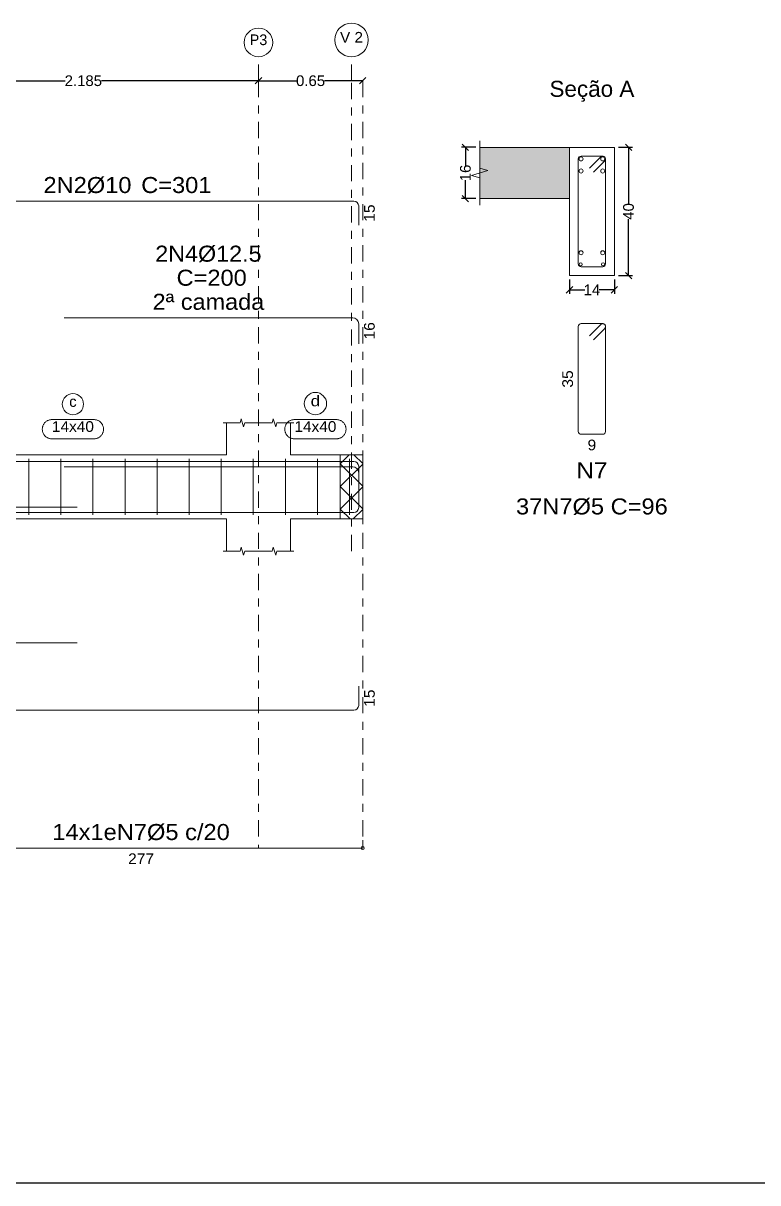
# Model space of a CAD drawing. Header units: centimetres. Extents: x 3194 to 3278, y -951 to -517.
# Drawn here: x 3237.95 to 3247.11, y -745.28 to -730.81 of the extents above; entities that cross this region are included whole.
import ezdxf
from ezdxf.enums import TextEntityAlignment as Align

# ---------------------------------------------------------------- set-up
doc = ezdxf.new("R2010")
doc.units = ezdxf.units.CM
doc.linetypes.add('CYPE_RAYAPUNTO', pattern=[0.4125, 0.2025, -0.105, 0, -0.105])
for name, color, linetype, lineweight in [('ARM_LONGITUDINAL_Ø10', 33, 'Continuous', 9), ('ARM_LONGITUDINAL_Ø12_5', 34, 'Continuous', 9), ('ARM_TRANSVERSAL_Ø5', 120, 'Continuous', 9), ('ELE_ARM_TRANS_TXT_EST', 7, 'Continuous', 9), ('ELE_CONT_NOS', 7, 'Continuous', 9), ('ELE_CONT_VIG_CONCRETO', 7, 'Continuous', 9), ('ELE_COT_COMPRIMENTO_PROJETADO', 8, 'Continuous', 0), ('ELE_COT_COT_ANCORAGENS', 8, 'Continuous', 0), ('ELE_COT_COT_EST', 8, 'Continuous', 0), ('ELE_COT_COT_LIN_APOIOS', 8, 'CYPE_RAYAPUNTO', 0), ('ELE_COT_TEXTOS_ESTRIBOS', 8, 'Continuous', 0), ('ELE_REF_COT_LIN_AUX_COTA', 8, 'CYPE_RAYAPUNTO', 9), ('ELE_REF_REF_NOME', 8, 'Continuous', 9), ('ELE_REF_REF_REFERENCIA', 8, 'Continuous', 9), ('ELE_REF_TEXTO_REF_NOME', 8, 'Continuous', 9), ('ELE_REF_TEXTO_REF_REFERENCIA', 8, 'Continuous', 9), ('POR_ARM_LONG_ARM_TEXTOS', 7, 'Continuous', 9), ('POR_ARM_LONG_TXT_COMP', 7, 'Continuous', 9), ('POR_ARM_LONG_TXT_IND_LAYER_ARM_LONG', 7, 'Continuous', 9), ('SEC_CONT_LAJES_CORTE', 8, 'Continuous', 9), ('SEC_CONT_VIG_CONCRETO_CORTE', 7, 'Continuous', 9), ('SEC_COTAS_SEC_DIM_VIGA', 8, 'Continuous', 0), ('SEC_COTAS_TEXTOS_DETALHE_ESTRIBOS', 8, 'Continuous', 0), ('SEC_REF_TXT_NOMES', 2, 'Continuous', 9), ('SEC_REF_TXT_POSICOES_ARM_ESTRIBOS', 7, 'Continuous', 9)]:
    doc.layers.add(name, color=color, linetype=linetype, lineweight=lineweight)
doc.styles.add('CYPETXT', font='arial.ttf', dxfattribs={"height": 0.2})
doc.styles.add('CYPETXT_0.2', font='arial.ttf', dxfattribs={"height": 0.133333})
doc.dimstyles.new('cype_oblique', dxfattribs={"dimtxt": 0.18, "dimasz": 0.18, "dimexe": 0.05, "dimexo": 0.05, "dimgap": 0, "dimtad": 0, "dimdec": 4, "dimzin": 0, "dimdsep": 46, "dimtxsty": 'CYPETXT_0.2', "dimblk": 'OBLIQUE', "dimtsz": 0.04, "dimcen": 0.09, "dimadec": 0, "dimazin": 0, "dimtfac": 1, "dimtdec": 4, "dimtofl": 0, "dimtmove": 2, "dimatfit": 3, "dimfxl": 1, "dimtolj": 1, "dimtzin": 0, "dimarcsym": 0})

# ---------------------------------------------------------------- blocks, each defined once
blk = doc.blocks.new('*D1485')
at = {"layer": 'Defpoints', "color": 0, "transparency": 16777216}
for p in [(3244.762, -733.961), (3245.322, -733.961), (3245.322, -734.139)]:
    blk.add_point(p, dxfattribs=at)
at = {"layer": 'SEC_COTAS_SEC_DIM_VIGA', "color": 0, "lineweight": -2, "transparency": 16777216}
for p, q in [((3244.722, -734.179), (3244.802, -734.099)), ((3244.762, -734.011), (3244.762, -734.189)), ((3245.282, -734.179), (3245.362, -734.099)), ((3245.322, -734.011), (3245.322, -734.189)), ((3244.762, -734.139), (3244.953, -734.139)), ((3245.322, -734.139), (3245.131, -734.139))]:
    blk.add_line(p, q, dxfattribs=at)
at = {"layer": 'SEC_COTAS_SEC_DIM_VIGA', "color": 0, "transparency": 16777216, "insert": (3245.042, -734.139), "char_height": 0.1333, "attachment_point": 5, "style": 'CYPETXT_0.2'}
blk.add_mtext('\\A1;14', dxfattribs=at)
blk = doc.blocks.new('_OBLIQUE')
at = {"color": 0, "linetype": 'ByBlock'}
blk.add_line((-0.5, -0.5), (0.5, 0.5), dxfattribs=at)
blk = doc.blocks.new('*D1486')
at = {"layer": 'Defpoints', "color": 0, "transparency": 16777216}
for p in [(3243.464, -732.361), (3243.642, -732.361), (3243.642, -733.001)]:
    blk.add_point(p, dxfattribs=at)
at = {"layer": 'SEC_COTAS_SEC_DIM_VIGA', "color": 0, "lineweight": -2, "transparency": 16777216}
for p, q in [((3243.592, -732.361), (3243.414, -732.361)), ((3243.504, -732.401), (3243.424, -732.321)), ((3243.464, -732.361), (3243.464, -732.592)), ((3243.464, -733.001), (3243.464, -732.771)), ((3243.504, -733.041), (3243.424, -732.961)), ((3243.592, -733.001), (3243.414, -733.001))]:
    blk.add_line(p, q, dxfattribs=at)
at = {"layer": 'SEC_COTAS_SEC_DIM_VIGA', "color": 0, "transparency": 16777216, "insert": (3243.464, -732.681), "char_height": 0.1333, "attachment_point": 5, "rotation": 90, "style": 'CYPETXT_0.2'}
blk.add_mtext('\\A1;16', dxfattribs=at)
blk = doc.blocks.new('*D1487')
at = {"layer": 'Defpoints', "color": 0, "transparency": 16777216}
for p in [(3245.322, -732.361), (3245.499, -732.361), (3245.322, -733.961)]:
    blk.add_point(p, dxfattribs=at)
at = {"layer": 'SEC_COTAS_SEC_DIM_VIGA', "color": 0, "lineweight": -2, "transparency": 16777216}
for p, q in [((3245.372, -732.361), (3245.549, -732.361)), ((3245.539, -732.401), (3245.459, -732.321)), ((3245.499, -732.361), (3245.499, -733.063)), ((3245.499, -733.961), (3245.499, -733.259)), ((3245.372, -733.961), (3245.549, -733.961)), ((3245.539, -734.001), (3245.459, -733.921))]:
    blk.add_line(p, q, dxfattribs=at)
at = {"layer": 'SEC_COTAS_SEC_DIM_VIGA', "color": 0, "transparency": 16777216, "insert": (3245.499, -733.161), "char_height": 0.1333, "attachment_point": 5, "rotation": 90, "style": 'CYPETXT_0.2'}
blk.add_mtext('\\A1;40', dxfattribs=at)
blk = doc.blocks.new('*D1493')
at = {"layer": 'Defpoints', "color": 0, "transparency": 16777216}
for p in [(3236.512, -731.531), (3236.512, -731.531), (3240.882, -731.531)]:
    blk.add_point(p, dxfattribs=at)
at = {"layer": 'ELE_COT_COMPRIMENTO_PROJETADO', "color": 0, "lineweight": -2, "transparency": 16777216}
for p, q in [((3236.472, -731.571), (3236.552, -731.491)), ((3240.842, -731.571), (3240.922, -731.491)), ((3236.512, -731.531), (3238.471, -731.531)), ((3240.882, -731.531), (3238.924, -731.531))]:
    blk.add_line(p, q, dxfattribs=at)
at = {"layer": 'ELE_COT_COMPRIMENTO_PROJETADO', "color": 0, "transparency": 16777216, "insert": (3238.697, -731.531), "char_height": 0.1333, "attachment_point": 5, "style": 'CYPETXT_0.2'}
blk.add_mtext('\\A1;2.185', dxfattribs=at)
blk = doc.blocks.new('*D1494')
at = {"layer": 'Defpoints', "color": 0, "transparency": 16777216}
for p in [(3240.882, -731.531), (3240.882, -731.531), (3242.182, -731.531)]:
    blk.add_point(p, dxfattribs=at)
at = {"layer": 'ELE_COT_COMPRIMENTO_PROJETADO', "color": 0, "lineweight": -2, "transparency": 16777216}
for p, q in [((3240.842, -731.571), (3240.922, -731.491)), ((3242.142, -731.571), (3242.222, -731.491)), ((3240.882, -731.531), (3241.359, -731.531)), ((3242.182, -731.531), (3241.706, -731.531))]:
    blk.add_line(p, q, dxfattribs=at)
at = {"layer": 'ELE_COT_COMPRIMENTO_PROJETADO', "color": 0, "transparency": 16777216, "insert": (3241.532, -731.531), "char_height": 0.1333, "attachment_point": 5, "style": 'CYPETXT_0.2'}
blk.add_mtext('\\A1;0.65', dxfattribs=at)

msp = doc.modelspace()

# ---------------------------------------------------------------- hatches: boundary and pattern name
at = {"layer": 'SEC_CONT_LAJES_CORTE', "true_color": 0xdad7d3}
msp.add_hatch(color=254, dxfattribs=at).paths.add_polyline_path([(3243.64168, -733.00145), (3244.76168, -733.00145), (3244.76168, -732.36145), (3243.64168, -732.36145)])

# ---------------------------------------------------------------- linework, layer by layer
msp.add_line((3196.8194, -745.27835), (3259.9194, -745.27835))
at = {"layer": 'ARM_LONGITUDINAL_Ø10'}
for points in [[(3242.13234, -733.33145), (3242.13234, -733.09145), (3242.12778, -733.06849), (3242.11477, -733.04902), (3242.09531, -733.03601), (3242.07234, -733.03145), (3236.42211, -733.03145)], [(3242.13234, -736.57945), (3242.13234, -736.33945), (3242.12778, -736.31649), (3242.11477, -736.29702), (3242.09531, -736.28401), (3242.07234, -736.27945), (3236.42211, -736.27945)], [(3242.13234, -736.61545), (3242.13234, -736.85545), (3242.12778, -736.87841), (3242.11477, -736.89787), (3242.09531, -736.91088), (3242.07234, -736.91545), (3227.38211, -736.91545), (3227.35915, -736.91088), (3227.33968, -736.89787), (3227.32668, -736.87841), (3227.32211, -736.85545), (3227.32211, -736.61545)], [(3242.13234, -739.08245), (3242.13234, -739.32245), (3242.12778, -739.34541), (3242.11477, -739.36487), (3242.09531, -739.37788), (3242.07234, -739.38245), (3227.38211, -739.38245), (3227.35915, -739.37788), (3227.33968, -739.36487), (3227.32668, -739.34541), (3227.32211, -739.32245), (3227.32211, -739.08245)]]:
    msp.add_lwpolyline(points, dxfattribs=at)
for centre in [(3244.90168, -733.82145), (3245.18168, -733.82145)]:
    msp.add_circle(centre, 0.02, dxfattribs=at)
at = {"layer": 'ARM_LONGITUDINAL_Ø12_5'}
for points in [[(3242.13234, -734.81277), (3242.13234, -734.56277), (3242.12664, -734.53407), (3242.11038, -734.50974), (3242.08605, -734.49348), (3242.05734, -734.48777), (3238.45734, -734.48777)], [(3242.13234, -736.67045), (3242.13234, -736.42045), (3242.12664, -736.39175), (3242.11038, -736.36741), (3242.08605, -736.35116), (3242.05734, -736.34545), (3238.45734, -736.34545)], [(3233.32076, -736.84945), (3238.62076, -736.84945)], [(3233.32076, -738.54245), (3238.62076, -738.54245)]]:
    msp.add_lwpolyline(points, dxfattribs=at)
for centre in [(3244.90668, -732.50645), (3245.17668, -732.50645), (3244.90668, -732.65645), (3245.17668, -732.65645), (3244.90668, -733.67645), (3245.17668, -733.67645)]:
    msp.add_circle(centre, 0.025, dxfattribs=at)
at = {"layer": 'ARM_TRANSVERSAL_Ø5'}
for p, q in [((3238.01723, -736.24745), (3238.01723, -736.94745)), ((3238.41723, -736.24745), (3238.41723, -736.94745)), ((3238.81723, -736.24745), (3238.81723, -736.94745)), ((3239.21723, -736.24745), (3239.21723, -736.94745)), ((3239.61723, -736.24745), (3239.61723, -736.94745)), ((3240.01723, -736.24745), (3240.01723, -736.94745)), ((3240.41723, -736.24745), (3240.41723, -736.94745)), ((3240.81723, -736.24745), (3240.81723, -736.94745)), ((3241.21723, -736.24745), (3241.21723, -736.94745)), ((3241.61723, -736.24745), (3241.61723, -736.94745)), ((3242.01723, -736.24745), (3242.01723, -736.94745))]:
    msp.add_line(p, q, dxfattribs=at)
for points in [[(3245.06001, -732.67262), (3245.20143, -732.5312), (3245.20579, -732.52589), (3245.20902, -732.51984), (3245.21101, -732.51328), (3245.21168, -732.50645), (3245.21101, -732.49962), (3245.20902, -732.49305), (3245.20579, -732.487), (3245.20143, -732.4817), (3245.19613, -732.47735), (3245.19008, -732.47411), (3245.18351, -732.47212), (3245.17668, -732.47145), (3244.90668, -732.47145), (3244.89329, -732.47411), (3244.88194, -732.4817), (3244.87435, -732.49305), (3244.87168, -732.50645), (3244.87168, -733.81645), (3244.87435, -733.82984), (3244.88194, -733.8412), (3244.89329, -733.84878), (3244.90668, -733.85145), (3245.17668, -733.85145), (3245.19008, -733.84878), (3245.20143, -733.8412), (3245.20902, -733.82984), (3245.21168, -733.81645), (3245.21168, -732.50645), (3245.21101, -732.49962), (3245.20902, -732.49305), (3245.20579, -732.487), (3245.20143, -732.4817), (3245.19613, -732.47735), (3245.19008, -732.47411), (3245.18351, -732.47212), (3245.17668, -732.47145), (3245.16986, -732.47212), (3245.16329, -732.47411), (3245.15724, -732.47735), (3245.15194, -732.4817), (3245.01051, -732.62312)], [(3245.06001, -734.76195), (3245.20143, -734.62053), (3245.20579, -734.61523), (3245.20902, -734.60917), (3245.21101, -734.60261), (3245.21168, -734.59578), (3245.21101, -734.58895), (3245.20902, -734.58239), (3245.20579, -734.57634), (3245.20143, -734.57103), (3245.19613, -734.56668), (3245.19008, -734.56344), (3245.18351, -734.56145), (3245.17668, -734.56078), (3244.90668, -734.56078), (3244.89329, -734.56344), (3244.88194, -734.57103), (3244.87435, -734.58239), (3244.87168, -734.59578), (3244.87168, -735.90578), (3244.87435, -735.91917), (3244.88194, -735.93053), (3244.89329, -735.93812), (3244.90668, -735.94078), (3245.17668, -735.94078), (3245.19008, -735.93812), (3245.20143, -735.93053), (3245.20902, -735.91917), (3245.21168, -735.90578), (3245.21168, -734.59578), (3245.21101, -734.58895), (3245.20902, -734.58239), (3245.20579, -734.57634), (3245.20143, -734.57103), (3245.19613, -734.56668), (3245.19008, -734.56344), (3245.18351, -734.56145), (3245.17668, -734.56078), (3245.16986, -734.56145), (3245.16329, -734.56344), (3245.15724, -734.56668), (3245.15194, -734.57103), (3245.01051, -734.71245)]]:
    msp.add_lwpolyline(points, dxfattribs=at)
at = {"layer": 'ELE_CONT_NOS'}
for p, q in [((3240.48211, -736.19745), (3240.48211, -735.79745)), ((3241.28211, -736.19745), (3241.28211, -735.79745)), ((3242.18234, -736.19745), (3242.18234, -736.99745)), ((3240.48211, -736.99745), (3240.48211, -737.39745)), ((3241.28211, -736.99745), (3241.28211, -737.39745))]:
    msp.add_line(p, q, dxfattribs=at)
at = {"layer": 'ELE_CONT_NOS', "lineweight": 0}
for p, q in [((3241.90234, -736.30922), (3242.01412, -736.19745)), ((3242.18234, -736.30638), (3242.07341, -736.19745)), ((3242.18234, -736.58922), (3241.90234, -736.30922)), ((3241.90234, -736.59206), (3242.18234, -736.31206)), ((3242.18234, -736.87206), (3241.90234, -736.59206)), ((3241.90234, -736.87491), (3242.18234, -736.59491)), ((3242.02488, -736.99745), (3241.90234, -736.87491)), ((3242.06265, -736.99745), (3242.18234, -736.87775))]:
    msp.add_line(p, q, dxfattribs=at)
at = {"layer": 'ELE_CONT_NOS'}
for points in [[(3240.44211, -735.79745), (3240.65211, -735.79745), (3240.66711, -735.74745), (3240.69711, -735.84745), (3240.71211, -735.79745), (3240.92211, -735.79745)], [(3240.84211, -735.79745), (3241.05211, -735.79745), (3241.06711, -735.74745), (3241.09711, -735.84745), (3241.11211, -735.79745), (3241.32211, -735.79745)], [(3241.90234, -736.19745), (3242.18234, -736.19745)], [(3241.90234, -736.99745), (3242.18234, -736.99745)], [(3240.44211, -737.39745), (3240.65211, -737.39745), (3240.66711, -737.34745), (3240.69711, -737.44745), (3240.71211, -737.39745), (3240.92211, -737.39745)], [(3240.84211, -737.39745), (3241.05211, -737.39745), (3241.06711, -737.34745), (3241.09711, -737.44745), (3241.11211, -737.39745), (3241.32211, -737.39745)]]:
    msp.add_lwpolyline(points, dxfattribs=at)
at = {"layer": 'ELE_CONT_NOS', "lineweight": 0}
msp.add_lwpolyline([(3241.90234, -736.19745), (3241.90234, -736.99745), (3242.18234, -736.99745), (3242.18234, -736.19745), (3241.90234, -736.19745)], close=True, dxfattribs=at)
at = {"layer": 'ELE_CONT_VIG_CONCRETO'}
for p, q in [((3236.65211, -736.19745), (3240.48211, -736.19745)), ((3241.28211, -736.19745), (3241.90234, -736.19745)), ((3236.65211, -736.99745), (3240.48211, -736.99745)), ((3241.28211, -736.99745), (3241.90234, -736.99745))]:
    msp.add_line(p, q, dxfattribs=at)
at = {"layer": 'ELE_COT_COT_EST'}
msp.add_lwpolyline([(3236.65211, -741.10245), (3242.18234, -741.10245), (3242.18234, -741.00245)], dxfattribs=at)
msp.add_circle((3242.18234, -741.10245), 0.02, dxfattribs=at)
at = {"layer": 'ELE_COT_COT_LIN_APOIOS'}
for p, q in [((3240.88211, -731.53145), (3240.88211, -741.10245)), ((3242.18234, -731.53145), (3242.18234, -741.10245))]:
    msp.add_line(p, q, dxfattribs=at)
at = {"layer": 'ELE_REF_COT_LIN_AUX_COTA'}
for p, q in [((3240.88211, -731.53145), (3240.88211, -731.23145)), ((3242.04234, -731.53145), (3242.04234, -731.23145)), ((3242.04234, -737.39745), (3242.04234, -731.53145))]:
    msp.add_line(p, q, dxfattribs=at)
at = {"layer": 'ELE_REF_REF_NOME'}
for points in [[(3238.82911, -735.75745), (3238.83713, -735.75771), (3238.8451, -735.75852), (3238.85301, -735.75985), (3238.86081, -735.76171), (3238.86847, -735.76409), (3238.87596, -735.76697), (3238.88323, -735.77034), (3238.89026, -735.7742), (3238.89702, -735.77851), (3238.90348, -735.78327), (3238.9096, -735.78845), (3238.91537, -735.79402), (3238.92075, -735.79997), (3238.92572, -735.80627), (3238.93026, -735.81288), (3238.93434, -735.81978), (3238.93796, -735.82693), (3238.94109, -735.83432), (3238.94372, -735.84189), (3238.94584, -735.84963), (3238.94744, -735.85749), (3238.94851, -735.86544), (3238.94904, -735.87344), (3238.94904, -735.88146), (3238.94851, -735.88946), (3238.94744, -735.89741), (3238.94584, -735.90527), (3238.94372, -735.913), (3238.94109, -735.92058), (3238.93796, -735.92796), (3238.93434, -735.93512), (3238.93026, -735.94202), (3238.92572, -735.94863), (3238.92075, -735.95492), (3238.91537, -735.96087), (3238.9096, -735.96645), (3238.90348, -735.97162), (3238.89702, -735.97638), (3238.89026, -735.9807), (3238.88323, -735.98455), (3238.87596, -735.98792), (3238.86847, -735.99081), (3238.86081, -735.99318), (3238.85301, -735.99504), (3238.8451, -735.99638), (3238.83713, -735.99718), (3238.82911, -735.99745), (3238.30511, -735.99745), (3238.2971, -735.99718), (3238.28912, -735.99638), (3238.28121, -735.99504), (3238.27341, -735.99318), (3238.26575, -735.99081), (3238.25826, -735.98792), (3238.25099, -735.98455), (3238.24396, -735.9807), (3238.2372, -735.97638), (3238.23074, -735.97162), (3238.22462, -735.96645), (3238.21885, -735.96087), (3238.21347, -735.95492), (3238.2085, -735.94863), (3238.20396, -735.94202), (3238.19988, -735.93512), (3238.19626, -735.92796), (3238.19313, -735.92058), (3238.1905, -735.913), (3238.18838, -735.90527), (3238.18678, -735.89741), (3238.18571, -735.88946), (3238.18518, -735.88146), (3238.18518, -735.87344), (3238.18571, -735.86544), (3238.18678, -735.85749), (3238.18838, -735.84963), (3238.1905, -735.84189), (3238.19313, -735.83432), (3238.19626, -735.82693), (3238.19988, -735.81978), (3238.20396, -735.81288), (3238.2085, -735.80627), (3238.21347, -735.79997), (3238.21885, -735.79402), (3238.22462, -735.78845), (3238.23074, -735.78327), (3238.2372, -735.77851), (3238.24396, -735.7742), (3238.25099, -735.77034), (3238.25826, -735.76697), (3238.26575, -735.76409), (3238.27341, -735.76171), (3238.28121, -735.75985), (3238.28912, -735.75852), (3238.2971, -735.75771), (3238.30511, -735.75745), (3238.82911, -735.75745)], [(3241.85423, -735.75745), (3241.86224, -735.75771), (3241.87022, -735.75852), (3241.87813, -735.75985), (3241.88593, -735.76171), (3241.89359, -735.76409), (3241.90107, -735.76697), (3241.90835, -735.77034), (3241.91538, -735.7742), (3241.92214, -735.77851), (3241.9286, -735.78327), (3241.93472, -735.78845), (3241.94049, -735.79402), (3241.94587, -735.79997), (3241.95084, -735.80627), (3241.95537, -735.81288), (3241.95946, -735.81978), (3241.96308, -735.82693), (3241.96621, -735.83432), (3241.96884, -735.84189), (3241.97096, -735.84963), (3241.97256, -735.85749), (3241.97362, -735.86544), (3241.97416, -735.87344), (3241.97416, -735.88146), (3241.97362, -735.88946), (3241.97256, -735.89741), (3241.97096, -735.90527), (3241.96884, -735.913), (3241.96621, -735.92058), (3241.96308, -735.92796), (3241.95946, -735.93512), (3241.95537, -735.94202), (3241.95084, -735.94863), (3241.94587, -735.95492), (3241.94049, -735.96087), (3241.93472, -735.96645), (3241.9286, -735.97162), (3241.92214, -735.97638), (3241.91538, -735.9807), (3241.90835, -735.98455), (3241.90107, -735.98792), (3241.89359, -735.99081), (3241.88593, -735.99318), (3241.87813, -735.99504), (3241.87022, -735.99638), (3241.86224, -735.99718), (3241.85423, -735.99745), (3241.33023, -735.99745), (3241.32221, -735.99718), (3241.31423, -735.99638), (3241.30633, -735.99504), (3241.29852, -735.99318), (3241.29086, -735.99081), (3241.28338, -735.98792), (3241.27611, -735.98455), (3241.26907, -735.9807), (3241.26231, -735.97638), (3241.25586, -735.97162), (3241.24973, -735.96645), (3241.24397, -735.96087), (3241.23859, -735.95492), (3241.23362, -735.94863), (3241.22908, -735.94202), (3241.22499, -735.93512), (3241.22138, -735.92796), (3241.21825, -735.92058), (3241.21562, -735.913), (3241.2135, -735.90527), (3241.2119, -735.89741), (3241.21083, -735.88946), (3241.21029, -735.88146), (3241.21029, -735.87344), (3241.21083, -735.86544), (3241.2119, -735.85749), (3241.2135, -735.84963), (3241.21562, -735.84189), (3241.21825, -735.83432), (3241.22138, -735.82693), (3241.22499, -735.81978), (3241.22908, -735.81288), (3241.23362, -735.80627), (3241.23859, -735.79997), (3241.24397, -735.79402), (3241.24973, -735.78845), (3241.25586, -735.78327), (3241.26231, -735.77851), (3241.26907, -735.7742), (3241.27611, -735.77034), (3241.28338, -735.76697), (3241.29086, -735.76409), (3241.29852, -735.76171), (3241.30633, -735.75985), (3241.31423, -735.75852), (3241.32221, -735.75771), (3241.33023, -735.75745), (3241.85423, -735.75745)]]:
    msp.add_lwpolyline(points, close=True, dxfattribs=at)
for centre, radius in [((3238.56711, -735.56536), 0.13209), ((3241.59223, -735.55812), 0.13933)]:
    msp.add_circle(centre, radius, dxfattribs=at)
at = {"layer": 'ELE_REF_REF_REFERENCIA'}
for centre, radius in [((3240.88211, -731.05305), 0.17839), ((3242.04234, -731.02205), 0.2094)]:
    msp.add_circle(centre, radius, dxfattribs=at)
at = {"layer": 'SEC_CONT_LAJES_CORTE'}
for points in [[(3243.64168, -733.08145), (3243.64168, -732.74145), (3243.54168, -732.71145), (3243.74168, -732.65145), (3243.64168, -732.62145), (3243.64168, -732.28145)], [(3243.64168, -733.00145), (3244.76168, -733.00145), (3244.76168, -732.36145), (3243.64168, -732.36145)]]:
    msp.add_lwpolyline(points, dxfattribs=at)
at = {"layer": 'SEC_CONT_LAJES_CORTE', "color": 254, "true_color": 0xdad7d3}
msp.add_lwpolyline([(3243.64168, -733.00145), (3244.76168, -733.00145), (3244.76168, -732.36145), (3243.64168, -732.36145)], close=True, dxfattribs=at)
at = {"layer": 'SEC_CONT_VIG_CONCRETO_CORTE'}
msp.add_lwpolyline([(3245.32168, -732.36145), (3244.76168, -732.36145), (3244.76168, -733.96145), (3245.32168, -733.96145), (3245.32168, -732.36145)], close=True, dxfattribs=at)

# ---------------------------------------------------------------- texts
at = {"layer": 'ELE_ARM_TRANS_TXT_EST', "style": 'CYPETXT', "width": 1.055863}
msp.add_text('14x1eN7%%c5 c/20', height=0.2, dxfattribs=at).set_placement((3238.31023, -741.00245), (3240.52423, -741.00245), align=Align.FIT)
at = {"layer": 'ELE_COT_COT_ANCORAGENS', "style": 'CYPETXT', "width": 1.042546}
for s, p, p2 in [('15', (3242.33234, -733.28945), (3242.33234, -733.07345)), ('16', (3242.33234, -734.75827), (3242.33234, -734.54227)), ('15', (3242.33234, -739.34045), (3242.33234, -739.12445))]:
    msp.add_text(s, height=0.133333, rotation=90, dxfattribs=at).set_placement(p, p2, align=Align.FIT)
at = {"layer": 'ELE_COT_TEXTOS_ESTRIBOS', "style": 'CYPETXT', "width": 1.042546}
msp.add_text('277', height=0.133333, dxfattribs=at).set_placement((3239.25523, -741.30245), (3239.57923, -741.30245), align=Align.FIT)
at = {"layer": 'ELE_REF_TEXTO_REF_NOME', "style": 'CYPETXT'}
for s, height, width, p, p2 in [('c', 0.13333, 0.987832, (3238.52111, -735.59869), (3238.61311, -735.59869)), ('d', 0.13333, 1.139078, (3241.53323, -735.59145), (3241.65123, -735.59145)), ('14x40', 0.133333, 1.032505, (3238.30511, -735.91078), (3238.82911, -735.91078)), ('14x40', 0.133333, 1.032505, (3241.33023, -735.91078), (3241.85423, -735.91078))]:
    msp.add_text(s, height=height, dxfattribs=dict(at, width=width)).set_placement(p, p2, align=Align.FIT)
at = {"layer": 'ELE_REF_TEXTO_REF_REFERENCIA', "style": 'CYPETXT'}
for s, width, p, p2 in [('P3', 0.965629, (3240.77211, -731.08639), (3240.99211, -731.08639)), ('V 2', 1.022957, (3241.89934, -731.05538), (3242.18534, -731.05538))]:
    msp.add_text(s, height=0.133333, dxfattribs=dict(at, width=width)).set_placement(p, p2, align=Align.FIT)
at = {"layer": 'POR_ARM_LONG_ARM_TEXTOS', "style": 'CYPETXT'}
for s, width, p, p2 in [('2N2%%c10', 1.055105, (3238.19973, -732.93145), (3239.29773, -732.93145)), ('2N4%%c12.5', 1.041086, (3239.59434, -733.78777), (3240.92034, -733.78777))]:
    msp.add_text(s, height=0.2, dxfattribs=dict(at, width=width)).set_placement(p, p2, align=Align.FIT)
at = {"layer": 'POR_ARM_LONG_TXT_COMP', "style": 'CYPETXT', "width": 1.053117}
for s, p, p2 in [(' C=301', (3239.33773, -732.93145), (3240.29473, -732.93145)), (' C=200', (3239.77884, -734.08777), (3240.73584, -734.08777))]:
    msp.add_text(s, height=0.2, dxfattribs=at).set_placement(p, p2, align=Align.FIT)
at = {"layer": 'POR_ARM_LONG_TXT_IND_LAYER_ARM_LONG', "style": 'CYPETXT', "width": 1.046284}
msp.add_text('2ª camada', height=0.2, dxfattribs=at).set_placement((3239.56134, -734.38777), (3240.95334, -734.38777), align=Align.FIT)
at = {"layer": 'SEC_COTAS_TEXTOS_DETALHE_ESTRIBOS', "style": 'CYPETXT', "width": 1.042546}
msp.add_text('35', height=0.133333, rotation=90, dxfattribs=at).set_placement((3244.80502, -735.35878), (3244.80502, -735.14278), align=Align.FIT)
msp.add_text('9', height=0.13333, dxfattribs=at).set_placement((3244.98768, -736.14078), (3245.09568, -736.14078), align=Align.FIT)
at = {"layer": 'SEC_REF_TXT_NOMES', "style": 'CYPETXT', "width": 1.002256}
msp.add_text('Seção A', height=0.2, dxfattribs=at).set_placement((3244.51218, -731.73145), (3245.57118, -731.73145), align=Align.FIT)
at = {"layer": 'SEC_REF_TXT_POSICOES_ARM_ESTRIBOS', "style": 'CYPETXT'}
for s, width, p, p2 in [('N7', 1.083541, (3244.84818, -736.49078), (3245.23518, -736.49078)), ('37N7%%c5 C=96', 1.055186, (3244.09518, -736.94078), (3245.98818, -736.94078))]:
    msp.add_text(s, height=0.2, dxfattribs=dict(at, width=width)).set_placement(p, p2, align=Align.FIT)

# ---------------------------------------------------------------- dimensions: what is measured, and where the dimension line sits
at = {"layer": 'ELE_COT_COMPRIMENTO_PROJETADO'}
for p1, p2, text, picture, middle in [((3240.88211, -731.53145), (3236.51211, -731.53145), '2.185', '*D1493', (3238.69711, -731.53145)), ((3242.18234, -731.53145), (3240.88211, -731.53145), '0.65', '*D1494', (3241.53223, -731.53145))]:
    dim = msp.add_aligned_dim(p1=p1, p2=p2, distance=0, text=text, dimstyle='cype_oblique', override={"dimexe": 0, "dimexo": 0}, dxfattribs=at)
    dim.commit()
    dim.dimension.update_dxf_attribs({"geometry": picture, "text_midpoint": middle})
at = {"layer": 'SEC_COTAS_SEC_DIM_VIGA'}
for p1, p2, distance, text, picture, middle in [((3243.64168, -733.00145), (3243.64168, -732.36145), 0.17733, '16', '*D1486', (3243.46435, -732.68145)), ((3245.32168, -733.96145), (3245.32168, -732.36145), -0.17733, '40', '*D1487', (3245.49902, -733.16145)), ((3244.76168, -733.96145), (3245.32168, -733.96145), -0.17733, '14', '*D1485', (3245.04168, -734.13878))]:
    dim = msp.add_aligned_dim(p1=p1, p2=p2, distance=distance, text=text, dimstyle='cype_oblique', dxfattribs=at)
    dim.commit()
    dim.dimension.update_dxf_attribs({"geometry": picture, "text_midpoint": middle})

doc.saveas('drawing.dxf')
